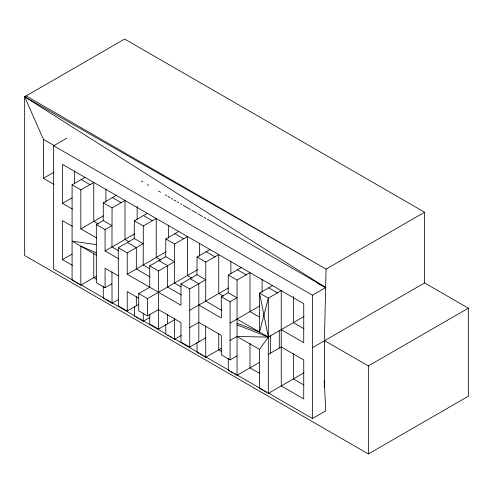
<?xml version="1.0" encoding="UTF-8"?>
<svg xmlns="http://www.w3.org/2000/svg" width="493" height="493" viewBox="0 0 493 493"><rect width="100%" height="100%" fill="white"/><g stroke="black" fill="none" stroke-linecap="round" stroke-linejoin="round"><path stroke-width="0.74" d="M259.571 362.349L237.059 375.346L237.059 280.092L228.314 275.039L228.191 292.75L221.314 296.718L221.314 318.047L198.815 305.056M111.954 271.779L111.954 283.771L105.077 287.739L96.326 282.692L96.326 224.561L103.203 220.587L103.327 202.882L116.256 195.419M103.327 202.882L112.077 207.929L111.954 246.968L118.505 250.752M138.823 304.335L127.225 311.034L118.474 305.98L118.246 247.72L134.225 238.501L134.343 220.79L147.271 213.327M160.878 260.15L156.25 257.475L156.25 218.51L143.321 225.973L143.198 265.006L149.817 268.827M205.692 325.898L205.692 337.89L189.719 347.115L180.968 342.062L180.968 322.582L158.469 309.592L147.493 315.927L138.743 310.88L138.743 293.557L149.724 287.222L149.724 265.893L165.697 256.668L165.821 238.957L178.749 231.494M165.821 238.957L174.571 244.01L174.448 283.05L181.067 286.871M134.225 238.501L143.198 243.684L127.225 252.903L127.225 274.231L180.968 305.259L180.968 283.931L196.947 274.712L197.064 257.001L209.993 249.538M197.064 257.001L205.815 262.054L205.692 301.087L221.573 310.257M324.363 342.136L326.076 269.11L424.602 212.224L424.602 282.939L312.482 347.676M304.033 316.469L268.309 337.101L259.558 332.048L268.309 298.129L281.238 290.667L281.238 385.92L303.731 398.911L303.731 359.939L281.238 346.955L268.309 354.418M304.033 372.757L268.309 393.383L259.558 388.33L259.558 349.364L268.309 337.101L259.558 293.082L272.487 285.613M96.314 276.203L80.827 285.145L72.083 280.092L72.083 184.838L80.827 189.891L93.756 182.428L93.756 221.394L98.39 224.069M112.077 207.929L125 200.466L125 239.432L128.932 241.706M174.571 244.01L187.494 236.548L187.494 275.513L192.128 278.188M205.815 262.054L218.744 254.585L218.744 293.557L223.372 296.231M237.059 280.092L249.988 272.629L249.988 311.594L259.25 316.944M424.602 282.939L468.35 308.199L468.35 396.23L368.363 453.961L24.65 255.522L24.65 96.77L124.637 39.039L424.602 212.224M74.332 281.01L53.651 269.073L53.651 145.768L66.869 138.139M26.111 95.925L326.076 269.11L24.65 96.77L43.396 139.34L43.396 178.306L54.064 172.149M72.083 184.838L85.006 177.375M281.238 329.632L303.731 342.623L303.731 303.657L62.512 164.385L62.512 203.356L72.089 197.822M80.827 189.891L80.827 228.857L103.339 215.866M96.326 224.561L105.077 229.609L111.954 225.64L103.203 220.587M72.434 226.404L62.512 220.673L62.512 259.638L72.089 254.111M105.077 229.609L105.077 250.937L134.583 233.904M127.225 274.231L165.827 251.941M149.724 265.893L158.469 270.947L174.448 261.721L165.697 256.668M103.253 286.186L103.327 298.129L112.077 303.183L118.363 299.553M138.743 293.557L147.493 298.61L197.711 269.616M180.968 283.931L189.719 288.984L205.692 279.759L196.947 274.712M134.515 306.467L134.571 316.173L143.321 321.226L149.835 317.467M228.314 275.039L241.237 267.576M189.719 310.313L228.321 288.023M149.724 314.281L149.724 324.024L158.469 329.071L174.448 319.852L174.448 318.349M221.314 296.718L230.065 301.771L236.942 297.803L228.191 292.75M189.719 327.629L198.815 322.379L221.314 335.363L221.314 354.849L230.065 359.902L236.942 355.928M165.759 324.505L165.821 334.211L174.571 339.264L181.165 335.456M230.065 323.1L259.571 306.061M230.065 340.416L236.942 336.448L268.309 337.101L236.979 324.875M53.651 145.768L312.482 295.202L325.7 287.573L24.65 96.77M197.003 342.543L197.064 352.255L205.815 357.302L221.295 348.366M268.457 393.087L312.482 418.508L325.7 410.872L324.616 387.572L324.616 340.669L368.363 365.923L468.35 308.199M96.431 244.67L72.083 241.126L96.708 255.343M236.985 323.149L259.558 332.048L259.558 293.082L268.309 298.129L268.309 393.383M96.289 252.854L80.827 246.18L80.827 285.145M317.517 283.278L325.7 287.573L207.214 219.163M259.558 349.364L236.942 336.448M236.942 319.125L259.558 332.048M141.312 181.116L142.643 181.886M147.302 184.573L148.633 185.343M158.623 191.111L160.619 192.264M165.278 194.951L166.609 195.721M167.94 196.491L169.937 197.644M171.268 198.414L172.599 199.178M173.93 199.948L175.927 201.101M177.258 201.871L178.589 202.641M180.586 203.794L181.917 204.558M183.248 205.328L190.569 209.556M191.9 210.326L196.565 213.013M197.896 213.783L202.555 216.476M203.886 217.24L205.883 218.393M43.396 139.34L54.649 145.836M81.179 179.588L90.157 184.77M112.429 197.625L121.401 202.808M143.445 215.533L152.423 220.716M174.916 233.707L183.895 238.889M206.166 251.744L215.145 256.927M237.41 269.788L246.389 274.971M268.66 287.826L277.633 293.008M134.343 220.79L143.321 225.973M43.396 178.306L53.983 184.419M303.959 328.739L293.372 322.632L293.372 296.65M62.512 203.356L72.434 209.087M127.348 242.47L136.321 247.652L136.321 268.981L150.217 276.998M158.82 260.643L167.571 265.69L167.571 287.018L181.467 295.042M190.07 278.681L198.815 283.734L198.815 341.859M118.246 247.72L127.225 252.903M80.827 228.857L96.708 238.027M105.077 250.937L118.831 258.88M118.314 275.895L105.077 268.26L105.077 287.739M303.959 385.027L293.372 378.914L293.372 353.703M138.471 298.043L127.225 291.548L127.225 311.034M62.512 259.638L72.434 265.37M96.406 279.211L93.756 277.682L93.756 253.229M221.388 351.367L218.744 349.839L218.744 333.792M259.25 373.226L249.988 367.883L249.988 343.43M75.669 281.78L77.666 282.939M79.003 283.709L105.021 298.727M106.352 299.498L135.039 316.056M136.37 316.826L138.373 317.985M139.71 318.755L165.722 333.773M167.725 334.932L169.056 335.702M170.393 336.472L171.724 337.243M173.727 338.395L199.08 353.031M200.411 353.801L202.413 354.96M203.745 355.73L229.763 370.748M231.1 371.519L233.097 372.671M234.434 373.441L235.765 374.212M237.102 374.982L263.12 390.006M264.451 390.776L266.454 391.929M237.059 375.346L228.314 370.292L228.241 358.343M324.067 385.39L324.616 387.572L324.135 380.812M205.692 337.89L205.815 357.302M174.448 319.852L174.571 339.264M143.272 313.012L143.321 321.226M111.954 283.771L112.077 303.183M368.363 365.923L368.363 453.961M312.482 295.202L312.482 418.508M279.284 330.76L279.284 348.076M270.645 335.751L270.645 353.068M262.122 279.377L262.122 292.361M230.878 261.333L230.878 273.56M230.065 301.771L230.065 359.902M199.628 243.296L199.628 256.286M189.719 288.984L189.719 347.115M168.384 225.252L168.384 238.242M167.571 314.078L167.571 323.821M158.469 270.947L158.469 329.071M147.493 298.61L147.493 315.927M137.14 206.45L137.14 219.44M136.321 296.786L136.321 305.783M105.89 189.176L105.89 202.161M74.646 171.133L74.646 183.359"/></g></svg>
